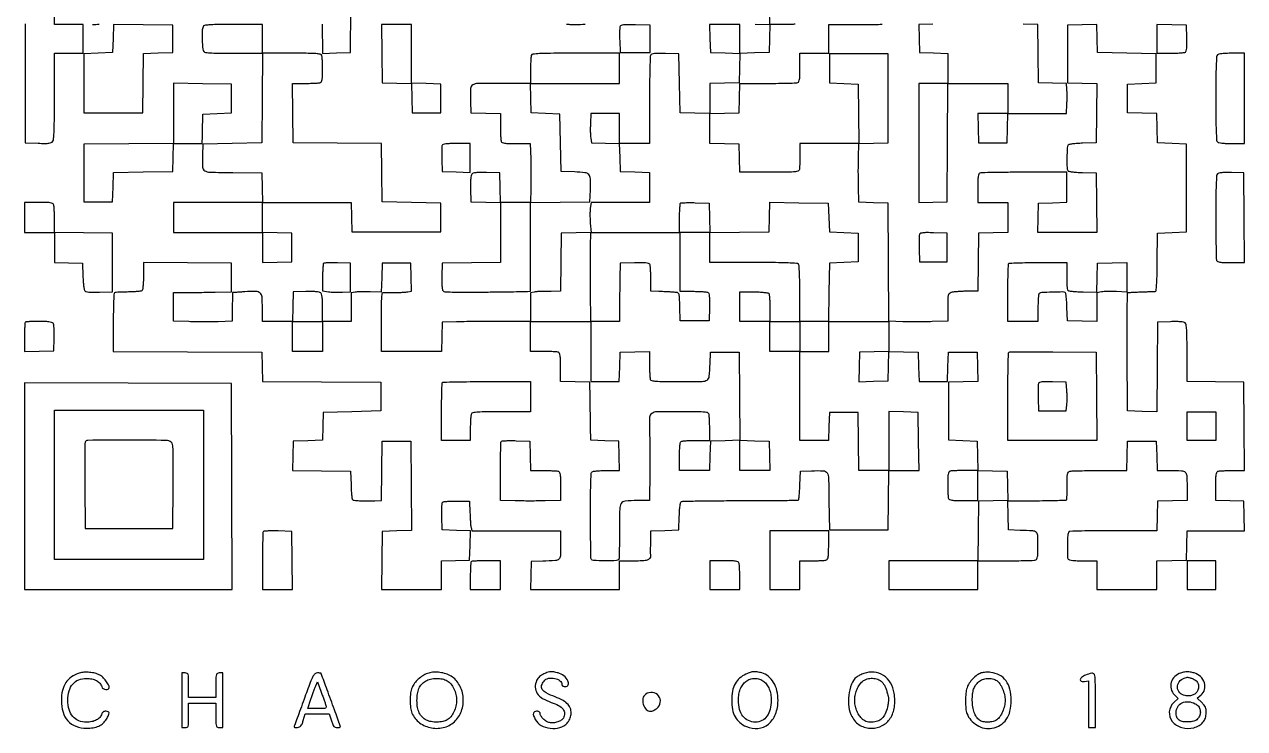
# Model space of a CAD drawing. Extents: x 179 to 1071, y 112 to 1107.
# Drawn here: x 179 to 1071, y 112 to 627 of the extents above; entities that cross this region are included whole.
import ezdxf

# ---------------------------------------------------------------- set-up
doc = ezdxf.new("R2010")
doc.units = 0

msp = doc.modelspace()

# ---------------------------------------------------------------- linework, layer by layer
for points in [[(179.5, 627.5), (179.5, 540.5), (188.983715, 540.209381, 0.005986), (194.225554, 540.111546, 0.035003), (196.975897, 540.285839, 0.072737), (198.636939, 540.760752, 0.12965), (199.733715, 541.650511, 0.142005), (200.392532, 543.459573, 0.007204), (200.726061, 549.780764, 0.007696), (200.941678, 559.188451, 0.001881), (201, 574.69113), (201, 606), (211.5, 606), (222, 606), (222, 616.5), (222, 627), (211.5, 627), (201, 627), (201, 638)], [(742.462685, 627.326285, -0.039356), (739.773537, 627.058951, -0.005104), (733.998648, 627), (724.067663, 627), (723.783832, 637.75)], [(228.804805, 627.138177, 0.006827), (233.582645, 627.211769)], [(713.284606, 627.215817), (724.069211, 626.931635), (723.784606, 616.715817), (723.5, 606.5), (712.75, 606.216168), (702, 605.932337), (702, 616.466168), (702, 627), (690.965017, 627), (679.930034, 627), (680.215017, 616.75), (680.5, 606.5), (691.283485, 606.215829), (702.06697, 605.931657), (701.783485, 595.215829), (701.5, 584.5), (690.75, 584.216168), (680, 583.932337), (680, 572.932337), (680, 561.932337), (669.25, 562.216168), (658.5, 562.5), (658, 584), (657.5, 605.5), (647.582645, 605.788231, 0.006828), (642.81469, 605.861657, 0.023569), (639.728354, 605.721483, 0.033337), (637.716252, 605.398495, 0.200475), (636.87305, 604.794591, 0.127997), (636.554839, 603.762118, 0.002238), (636.319549, 597.865527, 0.00549), (636.150788, 590.957994, 0.003612), (636.101296, 583.006361, -0.000305), (636.104675, 574.330488, -0.000263), (636.097877, 565.219056, -0.000265), (636.082991, 556.957967, -0.00077), (636.06089, 551.25), (636, 540), (625, 540), (614, 540), (614, 551), (614, 562), (603.579004, 562), (593.158008, 562), (592.829004, 554.719331, 0.007915), (592.739766, 551.67743, 0.007351), (592.74352, 548.558243, 0.007353), (592.828454, 545.784514, 0.024459), (593, 543.969331), (593.5, 540.5), (603.715399, 540.215399), (613.930798, 539.930798), (614.215399, 529.715399), (614.5, 519.5), (625.25, 519.216168), (636, 518.932337), (636, 507.966168), (636, 497), (614.631669, 497), (593.263338, 497), (592.704073, 492.830366, 0.024166), (592.527753, 490.761242, 0.009409), (592.476434, 487.889503, 0.009289), (592.537301, 484.772778, 0.011385), (592.714484, 481.865639), (593.28416, 475.070546), (582.39208, 474.785273), (571.5, 474.5), (571.230112, 453.25), (570.960225, 432), (564.230112, 431.842466, -0.00231), (561.543265, 431.791994, -0.002845), (559.036345, 431.770752, -0.002354), (556.930236, 431.774803, -0.020722), (556, 431.819553, 0.035164), (555.237792, 431.834197, 0.011966), (554.132812, 431.751146, 0.011831), (552.912874, 431.600813, 0.013353), (551.75, 431.397632), (549, 430.841089), (549, 420.420545), (549, 410), (527.25, 409.953106, 0.000728), (518.152804, 409.920247, 0.000671), (508.804688, 409.860325, 0.000669), (500.473701, 409.78459, 0.002228), (495, 409.703106), (484.5, 409.5), (484.216168, 398.75), (483.932337, 388), (461.966168, 388), (440, 388), (440, 409.5, -0.002557), (440.054978, 420.24986, -0.011884), (440.265887, 426.451478, -0.011455), (440.590256, 430.463633, -0.357812), (441.25, 431.116269, -0.020539), (442.061721, 431.158253, -0.001676), (444.189062, 431.173682, -0.002249), (446.72785, 431.172163, -0.001729), (449.5, 431.148448, 0.00749), (452.384138, 431.157006, 0.00753), (455.261557, 431.252017, 0.00739), (457.76646, 431.409649, 0.029774), (459.284023, 431.619107), (462.068047, 432.173856), (461.784023, 442.336928), (461.5, 452.5), (451, 452.5), (440.5, 452.5), (440.218451, 441.975034), (439.936902, 431.450068), (431.718451, 431.622167, 0.005855), (428.370358, 431.653063, 0.006318), (425.106357, 431.603714, 0.005994), (422.30891, 431.492481, 0.029977), (420.75, 431.317678), (418, 430.841089), (418, 420.420545), (418, 410), (407.5, 410), (397, 410), (397, 419.877555, 0.007345), (396.929838, 424.653266, 0.024181), (396.685192, 427.794146, 0.035127), (396.271246, 429.875583, 0.154085), (395.600715, 430.916414, 0.132968), (394.513859, 431.412685, 0.020746), (392.150171, 431.703614, 0.018924), (388.957683, 431.84141, 0.009044), (384.850715, 431.788859), (375.5, 431.5), (375.216168, 420.75), (374.932337, 410), (363.966168, 410), (353, 410), (353, 419.964816, 0.018486), (352.70887, 427.836462, 0.192208), (351.316585, 430.691543, 0.185082), (348.313111, 431.860867, 0.016937), (340.157721, 431.627347, 0.000292), (336.820772, 431.416568, 0.000466), (333.969768, 431.232141, 0.000082), (331.448979, 431.066299, 0.025908), (331.25, 431.042778, 0.358045), (331.147845, 430.924809, 0.000562), (331.073438, 427.938129, 0.003708), (331.017975, 424.549989, 0.002238), (331, 420.533832), (331, 410.067663), (320.75, 409.783832, -0.004692), (316.015589, 409.697181, -0.002561), (310.20625, 409.675138, -0.002552), (304.301984, 409.713112, -0.004056), (299.25, 409.812384), (288, 410.124768), (288, 420.562384), (288, 431), (297.25, 431.086779, 0.000584), (301.645003, 431.133146, 0.000277), (307.307812, 431.202645, 0.000275), (313.230203, 431.281867, 0.000389), (318.5, 431.359357), (330.5, 431.545156), (330.5, 442.022578), (330.5, 452.5), (298.25, 452.763853), (266, 453.027706), (266, 443.07287, -0.007985), (265.930179, 438.701395, -0.019217), (265.702616, 435.472954, -0.019568), (265.357905, 433.159775, -0.210572), (264.833894, 432.397341, -0.108379), (264.000724, 432.104811, -0.007361), (261.488813, 431.834951, -0.01027), (258.456871, 431.617006, -0.007511), (255.083894, 431.49486, 0.001402), (251.704817, 431.413821, 0.001902), (248.654331, 431.32049, 0.001265), (246.09418, 431.225927, 0.021286), (245.25, 431.156536, 0.349005), (244.590904, 430.483104, 0.011347), (244.266362, 426.453771, 0.011849), (244.055185, 420.241551, 0.002571), (244, 409.508612), (244, 388.017225), (298.25, 387.758612), (352.5, 387.5), (352.783724, 376.760597), (353.067448, 366.021195), (396.283724, 365.760597), (439.5, 365.5), (439.5, 355), (439.5, 344.5), (418.5, 344), (397.5, 343.5), (397.215387, 333.283481), (396.930773, 323.066961), (386.215387, 322.783481), (375.5, 322.5), (375.216371, 311.769986), (374.932742, 301.039971), (396.216371, 300.769986), (417.5, 300.5), (417.789096, 290.510904, 0.007135), (417.957036, 286.626158, 0.010536), (418.224765, 283.22461, 0.006083), (418.542212, 280.396641, 0.166886), (418.86626, 279.73374, 0.174771), (419.998937, 279.201395, 0.010187), (423.867945, 278.918719, 0.01319), (428.894549, 278.787094, 0.006668), (435.230498, 278.872858), (439.960995, 279), (440.230498, 300.75), (440.5, 322.5), (451, 322.5), (461.5, 322.5), (461.763621, 289.78397), (462.027242, 257.06794), (451.263621, 256.78397), (440.5, 256.5), (440.230112, 235.25), (439.960225, 214), (461.980112, 214), (484, 214), (484, 224.465017), (484, 234.930034), (494.25, 235.215017), (504.5, 235.5), (504.783473, 246.214647), (505.066946, 256.929295), (494.783473, 257.214647), (484.5, 257.5), (484.211769, 267.417355, -0.007833), (484.153947, 271.735739, -0.01846), (484.28016, 274.954453, -0.017811), (484.541787, 277.286369, -0.220963), (485.019674, 278.012159, -0.11832), (485.823519, 278.276787, -0.006478), (488.493998, 278.462759, -0.009764), (491.706784, 278.581831, -0.006958), (495.307905, 278.594804), (504.5, 278.5), (504.75078, 270, 0.004838), (504.884786, 266.580697, 0.005643), (505.080136, 263.335938, 0.005034), (505.303764, 260.597664, 0.033722), (505.519832, 259.25), (506.038104, 257), (538.519052, 257), (571, 257), (571, 246.519052, -0.011573), (570.815028, 238.528292, -0.199796), (569.72373, 236.214363, -0.170244), (567.243436, 235.170229, -0.007926), (558, 234.75078), (549.5, 234.5), (549.215017, 224.25), (548.930034, 214), (581.465017, 214), (614, 214), (614, 224.5), (614, 235), (624.377555, 235, 0.012231), (630.934343, 235.160412, 0.058555), (634.618037, 235.777198, 0.141381), (636.432653, 236.924437, 0.229853), (636.916666, 238.64474, -0.042202), (636.859027, 239.26111, -0.001305), (636.843037, 241.808804, -0.002551), (636.847352, 244.813778, -0.001762), (636.881579, 248.215017), (637, 256.930034), (647.25, 257.215017), (657.5, 257.5), (657.788805, 267.464966, -0.008379), (657.987047, 271.796858, -0.019055), (658.316013, 275.056005, -0.019093), (658.73797, 277.416594, -0.198419), (659.288805, 278.210093, -0.139049), (660.32939, 278.527324, -0.000575), (672.445401, 278.750683, -0.002787), (686.235836, 278.912163, -0.001745), (702.376391, 278.954852, 0.001385), (718.476532, 278.985836, 0.002259), (732.134778, 279.111651, 0.000292), (744.275212, 279.285414, 0.194061), (744.876391, 279.538351, 0.169059), (745.14078, 280.07981, 0.003882), (745.46369, 282.963291, 0.00823), (745.763233, 286.385834, 0.00543), (746, 290.328626), (746.5, 300.5), (754.496645, 300.796504, -0.01904), (763.219536, 300.787652, -0.257531), (765.853566, 299.197264, -0.124846), (766.900213, 295.488898, -0.003493), (767.230153, 278.735929), (767.5, 257.5), (789, 257.5), (810.5, 257.5), (810.769502, 279.25), (811.039005, 301), (822.03939, 301), (833.039775, 301), (832.769888, 322.25), (832.5, 343.5), (821.75, 343.783832), (811, 344.067663), (811, 322.533832), (811, 301), (800.019888, 301), (789.039775, 301), (788.769888, 322.25), (788.5, 343.5), (778, 343.5), (767.5, 343.5), (767.215017, 333.25), (766.930034, 323), (756.465017, 323), (746, 323), (745.913886, 332.75, -0.001619), (745.865609, 341.38029, -0.000743), (745.855829, 352.63055, -0.000696), (745.88119, 365.2544, -0.000638), (745.941964, 378.25), (746, 388), (756.5, 388), (767, 388), (767, 399), (767, 410), (789, 410), (811, 410), (811, 399.033832), (811, 388.067663), (800.25, 387.783832), (789.5, 387.5), (789.215822, 376.715822), (788.931643, 365.931643), (799.715822, 366.215822), (810.5, 366.5), (810.784171, 377.283485), (811.068343, 388.06697), (821.784171, 387.783485), (832.5, 387.5), (832.783832, 376.75), (833.067663, 366), (843.5, 366), (853.932337, 366), (854.216168, 376.75), (854.5, 387.5), (865, 387.5), (875.5, 387.5), (875.783485, 376.784171), (876.06697, 366.068343), (865.283485, 365.784171), (854.5, 365.5), (854.5, 344.5), (854.5, 323.5), (865, 323), (875.5, 322.5), (875.783832, 311.75), (876.067663, 301), (866.615619, 301, 0.00593), (862.880092, 300.955696, 0.007809), (859.475463, 300.821697, 0.005887), (856.638889, 300.632128, 0.0721), (855.581787, 300.393011, 0.191652), (854.783827, 299.656877, 0.070258), (854.312102, 298.167248, 0.03479), (854.063195, 295.605148, 0.006824), (854, 290.974799, 0.006352), (854.044336, 287.484808, 0.008233), (854.178303, 284.287222, 0.006434), (854.368294, 281.623534, 0.070701), (854.606989, 280.581787, 0.205218), (855.398405, 279.76761, 0.063068), (857.086379, 279.30265, 0.030363), (860.039857, 279.059586, 0.005351), (865.606989, 279), (876, 279), (876, 290.033832), (876, 301.067663), (886.75, 300.783832), (897.5, 300.5), (897.783485, 289.784171), (898.06697, 279.068343), (887.283485, 278.784171), (876.5, 278.5), (876.230498, 256.75), (875.960995, 235), (843.480498, 235), (811, 235), (811, 224.5), (811, 214), (843.5, 214), (876, 214), (876, 224.5), (876, 235), (896.418213, 235, 0.002771), (904.357109, 235.043995, 0.004125), (911.303225, 235.178303, 0.001841), (917.220565, 235.363369, 0.083055), (918.418213, 235.606989, 0.201), (919.227398, 236.380901, 0.065386), (919.694582, 238.003282, 0.031694), (919.939362, 240.828545, 0.005765), (920, 246.087937, 0.013035), (919.804586, 253.582399, 0.20511), (918.701401, 255.827374, 0.163779), (916.209662, 256.836408, 0.00765), (907, 257.24922), (898.5, 257.5), (898.21718, 268.150281), (897.93436, 278.800561), (919.154655, 278.921089, 0.002222), (927.326268, 279.003827, 0.003574), (934.290376, 279.1551, 0.000729), (940.401416, 279.340481, 0.190665), (940.881801, 279.548468, 0.183849), (941.085025, 280.0014, 0.003029), (941.231616, 282.814342, 0.007406), (941.334896, 286.123849, 0.004797), (941.360912, 289.954591, -0.004309), (941.395957, 295.979834, -0.044941), (941.653182, 298.438124, -0.131867), (942.27281, 299.700486, -0.148567), (943.416586, 300.413277, -0.057003), (944.91186, 300.636876, -0.002068), (950.679622, 300.812374, -0.003767), (957.510981, 300.940468, -0.002631), (965.216168, 300.986345), (984.932337, 301), (985.216168, 311.75), (985.5, 322.5), (996, 322.5), (1006.5, 322.5), (1006.783832, 311.75), (1007.067663, 301), (1015.783832, 300.986345, -0.009199), (1024.959995, 300.803122, -0.171832), (1027.606408, 299.750088, -0.202158), (1028.786969, 297.323597, -0.01347), (1029, 289.4172), (1029, 279.067663), (1018.25, 278.783832), (1007.5, 278.5), (1007.216168, 267.75), (1006.932337, 257), (975.025185, 257, 0.00241), (961.987345, 256.937166, 0.004906), (951.746464, 256.737941, 0.001297), (943.251136, 256.4672, 0.250758), (942.53015, 256.048784, 0.127015), (941.778441, 253.626416, 0.007687), (941.52662, 245.962504, 0.006362), (941.489657, 238.179425, 0.17288), (942.184672, 236.277484, 0.166004), (943.148504, 235.687794, 0.025953), (945.378795, 235.309167, 0.021195), (948.591357, 235.071374, 0.007876), (953.122445, 235), (963, 235), (963, 224.5), (963, 214), (985, 214), (1007, 214), (1007, 224.466168), (1007, 234.932337), (1017.75, 235.216168), (1028.5, 235.5), (1028.783832, 246.25), (1029.067663, 257), (1050.067663, 257), (1071.067663, 257), (1070.783832, 267.75), (1070.5, 278.5), (1060.25, 278.784983), (1050, 279.069966), (1050, 289.427994, -0.005378), (1050.059653, 294.974376, -0.030449), (1050.302828, 297.919218, -0.063222), (1050.767938, 299.602756, -0.204941), (1051.581787, 300.393011, -0.070978), (1052.626534, 300.631787, -0.006326), (1055.322719, 300.821697, -0.00815), (1058.55935, 300.95567, -0.006268), (1062.095641, 301), (1071.027706, 301), (1070.763853, 333.25), (1070.5, 365.5), (1049.75, 365.770288), (1029, 366.040577), (1029, 386.897844, 0.002619), (1028.943148, 397.752282, 0.013248), (1028.719308, 403.804167, 0.017989), (1028.342618, 407.579867, 0.187828), (1027.600715, 408.916414, 0.132968), (1026.513859, 409.412685, 0.020746), (1024.150171, 409.703614, 0.018924), (1020.957683, 409.84141, 0.009044), (1016.850715, 409.788859), (1007.5, 409.5), (1007.236293, 376.716307), (1006.972585, 343.932615), (996.236293, 344.216307), (985.5, 344.5), (985.239377, 387.75, -0.001649), (985.194121, 404.342181, -0.00274), (985.278746, 418.329619, -0.000306), (985.429672, 430.760522, -0.366642), (985.739377, 431.116788, -0.026287), (986.297068, 431.172625, -0.00062), (988.920317, 431.293344, -0.001367), (991.9962, 431.422646, -0.000927), (995.5, 431.553832, 0.000197), (999.037127, 431.681095, 0.000271), (1002.217595, 431.798507, 0.000172), (1004.891695, 431.899599, 0.003251), (1005.730112, 431.937045, 0.367185), (1006.377681, 432.546317, 0.010448), (1006.750585, 436.625627, 0.011687), (1007.041169, 442.817979, 0.002705), (1007.230112, 453.25), (1007.5, 474.5), (1018, 475), (1028.5, 475.5), (1028.5, 507.5), (1028.5, 539.5), (1018, 540), (1007.5, 540.5), (1007.216508, 551.216508), (1006.933016, 561.933016), (996.216508, 562.216508), (985.5, 562.5), (985.5, 573), (985.5, 583.5), (996, 584), (1006.5, 584.5), (1006.5, 595), (1006.5, 605.5), (985, 606), (963.5, 606.5), (963.214647, 616.783473), (962.929295, 627.066946), (952.214647, 626.783473), (941.5, 626.5), (941.5, 605.5), (941.5, 584.5), (952.269408, 584.215971), (963.038815, 583.931943), (962.769408, 562.215971), (962.5, 540.5), (952.535034, 540.211195, 0.009414), (948.670571, 540.02633, 0.014151), (945.311411, 539.706488, 0.008931), (942.563628, 539.316208, 0.217922), (941.937331, 538.8986, 0.131593), (941.332222, 536.884751, 0.00591), (941.197832, 529.577455, 0.005783), (941.234406, 522.256279, 0.136042), (941.815073, 520.288805, 0.201968), (942.596887, 519.736762, 0.019306), (944.944151, 519.315377, 0.019182), (948.195141, 518.987011, 0.008333), (952.535034, 518.788805), (962.5, 518.5), (962.769502, 496.75), (963.039005, 475), (941.485671, 475), (919.932337, 475), (920.216168, 485.75), (920.5, 496.5), (930.75, 496.784983), (941, 497.069966), (941, 508.034983), (941, 519), (910.081787, 519, 0.001834), (898.117215, 518.956121, 0.002835), (887.78115, 518.821697, 0.00089), (878.829518, 518.63857, 0.086256), (877.581787, 518.393011, 0.205218), (876.76761, 517.601595, 0.063068), (876.30265, 515.913621, 0.030363), (876.059586, 512.960143, 0.005351), (876, 507.393011), (876, 497), (887, 497), (898, 497), (898, 486.033832), (898, 475.067663), (887.25, 474.783832), (876.5, 474.5), (876.230112, 453.25), (875.960225, 432), (867.545212, 432, 0.010497), (864.13544, 431.92841, 0.011651), (860.848611, 431.713521, 0.01106), (858.060997, 431.403647, 0.057688), (856.5651, 431.024751, 0.092844), (855.080822, 430.117837, 0.152875), (854.338843, 428.862327, 0.053697), (854.050859, 426.534103, 0.003944), (854, 420.087135), (854, 410.124768), (842.75, 409.812384, -0.004054), (837.698757, 409.713106, -0.002552), (831.796863, 409.675107, -0.002562), (825.9909, 409.697112, -0.004697), (821.260597, 409.783724), (811.021195, 410.067448), (810.760597, 453.283724), (810.5, 496.5), (799.811779, 496.783205), (789.123557, 497.06641), (788.811779, 508.283205, -0.004062), (788.712714, 513.320052, -0.002556), (788.674861, 519.206166, -0.002565), (788.696928, 524.997327, -0.0047), (788.783492, 529.716508), (789.066984, 539.933016), (799.783492, 540.216508), (810.5, 540.5), (810.5, 573), (810.5, 605.5), (789, 605.5), (767.5, 605.5), (767.5, 595), (767.5, 584.5), (778, 584), (788.5, 583.5), (788.769502, 561.75), (789.039005, 540), (767.519502, 540), (746, 540), (746, 531.081787, -0.006277), (745.955669, 527.550804, -0.008159), (745.821697, 524.31865, -0.006338), (745.631778, 521.626193, -0.070946), (745.393011, 520.581787, -0.258599), (744.338059, 519.696313, -0.030079), (741.170238, 519.27562, -0.015925), (735.528268, 519.049581, -0.002049), (723.427994, 519), (702.069966, 519), (701.784983, 529.25), (701.5, 539.5), (690.75, 539.783832), (680, 540.067663), (680, 551), (680, 561.932337), (690.75, 562.216168), (701.5, 562.5), (701.783832, 573.25), (702.067663, 584), (722.452044, 584, 0.002775), (730.37797, 584.043995, 0.004131), (737.313163, 584.178303, 0.001846), (743.220801, 584.363378, 0.08304), (744.418213, 584.606989, 0.205218), (745.23239, 585.398405, 0.063068), (745.69735, 587.086379, 0.030363), (745.940414, 590.039857, 0.005351), (746, 595.606989), (746, 606), (756.5, 606), (767, 606), (767, 616.5), (767, 627), (788.393011, 627, 0.002045), (800.514173, 627.049566, 0.015901), (806.164693, 627.275578, 0.030015)], [(575.407548, 627.318456, 0.019737), (578.406512, 627.076885, 0.010228), (582.164816, 627, 0.022674), (588.969528, 627.308739, 0.198237)], [(843.215407, 627.214635), (832.930815, 626.92927), (833.215407, 616.714635), (833.5, 606.5), (843.75, 606.215017), (854, 605.930034), (854, 594.965017), (854, 584), (843.5, 584), (833, 584), (833, 540.465017), (833, 496.930034), (843.25, 497.215017), (853.5, 497.5), (853.760623, 540.75), (854.021245, 584), (876.010623, 584), (898, 584), (898, 573), (898, 562), (886.966168, 562), (875.932337, 562), (876.216168, 551.25), (876.5, 540.5), (887, 540.5), (897.5, 540.5), (897.783832, 551.25), (898.067663, 562), (919.448505, 562), (940.829346, 562), (941.164673, 568.75, 0.007035), (941.267618, 571.643194, 0.005663), (941.299273, 574.755667, 0.005727), (941.263003, 577.631943, 0.014573), (941.152003, 579.716099), (940.804005, 583.932198), (930.652003, 584.216099), (920.5, 584.5), (920.23021, 605.716369), (919.96042, 626.932738), (909.23021, 627.216369)]]:
    msp.add_lwpolyline(points, format="xyb")
msp.add_lwpolyline([(396.769989, 627.215238), (397.039978, 605.930475), (407.269989, 606.215238), (417.5, 606.5), (417.763809, 638.716308)])
for points in [[(243.785197, 616.769404), (243.5, 606.5), (233, 606), (222.5, 605.5), (222.5, 584), (222.5, 562.5), (244, 562.5), (265.5, 562.5), (265.769409, 584.216365), (266.038817, 605.93273), (276.769409, 606.216365), (287.5, 606.5), (287.5, 616.5), (287.5, 626.5), (265.785197, 626.769404), (244.070395, 627.038809)], [(440.230112, 605.75), (440.5, 584.5), (451.216508, 584.216508), (461.933016, 583.933016), (462.216508, 573.216508), (462.5, 562.5), (473, 562.5), (483.5, 562.5), (483.5, 573), (483.5, 583.5), (472.75, 583.783832), (462, 584.067663), (462, 605.533832), (462, 627), (450.980112, 627), (439.960225, 627)], [(397, 399), (397, 388), (386, 388), (375, 388), (375, 399), (375, 410), (386, 410), (397, 410)], [(179, 289.506286), (179, 214), (255.006326, 214), (331.012652, 214), (330.756326, 289.25), (330.5, 364.5), (254.75, 364.756286), (179, 365.012572)], [(310, 290.5), (310, 236), (255.5, 236), (201, 236), (201, 290.5), (201, 345), (255.5, 345), (310, 345)], [(1050, 333.5), (1050, 323), (1039.5, 323), (1029, 323), (1029, 333.5), (1029, 344), (1039.5, 344), (1050, 344)], [(1029, 224.5), (1029, 214), (1039.5, 214), (1050, 214), (1050, 224.5), (1050, 235), (1039.5, 235), (1029, 235)]]:
    msp.add_lwpolyline(points, close=True)
for points in [[(309.606989, 625.418213, 0.08662), (308.977766, 622.208797, 0.013333), (309.016068, 615.688031, 0.009396), (309.357172, 609.048659, 0.18075), (310.2, 607.2, 0.175172), (311.462104, 606.608026, 0.009322), (315.957353, 606.278827, 0.010448), (322.413689, 606.062061, 0.003166), (332.213664, 606), (353.027329, 606), (352.763664, 573.25), (352.5, 540.5), (331, 540), (309.5, 539.5), (309.203496, 531.503355, 0.01904), (309.212348, 522.780464, 0.257531), (310.802736, 520.146434, 0.124846), (314.511102, 519.099787, 0.003493), (331.264071, 518.769847), (352.5, 518.5), (352.783832, 507.75), (353.067663, 497), (320.533832, 497), (288, 497), (288, 486), (288, 475), (320.5, 475), (353, 475), (353, 463.966168), (353, 452.932337), (363.75, 453.216168), (374.5, 453.5), (374.5, 464), (374.5, 474.5), (363.75, 474.783832), (353, 475.067663), (353, 486.033832), (353, 497), (385.466168, 497), (417.932337, 497), (418.216168, 486.25), (418.5, 475.5), (451, 475.5), (483.5, 475.5), (483.5, 486), (483.5, 496.5), (462, 497), (440.5, 497.5), (440.230153, 518.736173), (439.960305, 539.972346), (407.730153, 540.236173), (375.5, 540.5), (375.230498, 562.25), (374.960995, 584), (384.39871, 584, 0.005939), (388.128746, 584.044304, 0.007818), (391.528746, 584.178303, 0.005899), (394.36144, 584.367881, 0.07207), (395.418213, 584.606989, 0.191652), (396.216173, 585.343123, 0.070258), (396.687898, 586.832752, 0.03479), (396.936805, 589.394852, 0.006824), (397, 594.025201, 0.006352), (396.955664, 597.515192, 0.008233), (396.821697, 600.712778, 0.006434), (396.631706, 603.376466, 0.070701), (396.393011, 604.418213, 0.258697), (395.337463, 605.303854, 0.030015), (392.164693, 605.724422, 0.015901), (386.514173, 605.950434, 0.002045), (374.393011, 606), (353, 606), (353, 616.5), (353, 627), (331.606989, 627, 0.002045), (319.485827, 626.950434, 0.015901), (313.835307, 626.724422, 0.030015), (310.662537, 626.303854, 0.258697)], [(614.440244, 625.704875, 0.080457), (614.246449, 624.776724, 0.005687), (614.156415, 622.121641, 0.007914), (614.135094, 618.937153, 0.005881), (614.208575, 615.420857), (614.5, 606.5), (625.5, 606.5), (636.5, 606.5), (636.5, 616.5), (636.5, 626.5), (625.731669, 626.784018, 0.00546), (620.269972, 626.868406, 0.024958), (617.100231, 626.724476, 0.04211), (615.18539, 626.377115, 0.239626)], [(1007, 616.533832), (1007, 606), (1016.75, 606.015313, 0.007764), (1020.578716, 606.080782, 0.010685), (1024.014795, 606.266491, 0.007597), (1026.860786, 606.524921, 0.115411), (1027.789728, 606.848883, 0.193917), (1028.393714, 607.690708, 0.035484), (1028.721172, 609.617554, 0.024729), (1028.862613, 612.565119, 0.007315), (1028.789728, 617.08357), (1028.5, 626.5), (1017.75, 626.783832), (1007, 627.067663)], [(549.606989, 604.418213, 0.07203), (549.367894, 603.361889, 0.005915), (549.178303, 600.534475, 0.007831), (549.044305, 597.140776, 0.005951), (549, 593.418213), (549, 584), (527.519052, 584, 0.003484), (510.504163, 583.881453, 0.129107), (506.800938, 582.853655, 0.257598), (505.205453, 580.186192, 0.017378), (505.204946, 571), (505.5, 562.5), (516.25, 562.216168), (527, 561.932337), (527, 552.547956, 0.005972), (527.044307, 548.838356, 0.007852), (527.178303, 545.455587, 0.005942), (527.367915, 542.63733, 0.07196), (527.606989, 541.581787, 0.204723), (528.396333, 540.768196, 0.063344), (530.076398, 540.302968, 0.030517), (533.014475, 540.059706, 0.005398), (538.544605, 540), (548.875232, 540), (549.187616, 528.75, -0.004056), (549.286888, 523.698016, -0.002552), (549.324862, 517.79375, -0.002561), (549.302819, 511.984411, -0.004692), (549.216168, 507.25), (548.932337, 497), (538, 497), (527.067663, 497), (526.783832, 507.75), (526.5, 518.5), (516.900987, 518.784391, 0.006919), (512.065714, 518.860698, 0.027023), (509.081903, 518.705126, 0.044369), (507.166788, 518.32726, 0.149751), (506.112128, 517.635106, 0.1305), (505.596888, 516.521045, 0.02258), (505.296615, 514.197242, 0.019663), (505.156589, 511.019073, 0.008898), (505.211141, 506.850715), (505.5, 497.5), (516.25, 497.216168), (527, 496.932337), (527, 474.986056), (527, 453.039775), (505.75, 452.769888), (484.5, 452.5), (484.211141, 443.149285, 0.009283), (484.161773, 439.141061, 0.017769), (484.296174, 435.926348, 0.018006), (484.572929, 433.494711, 0.136689), (485.039895, 432.45193, 0.203399), (486.452728, 431.722222, 0.010479), (491.694218, 431.436444, 0.00948), (499.992018, 431.315686, 0.001737), (515.328753, 431.436555, 0.000289), (526.670317, 431.57191, 0.000431), (536.591884, 431.704613, 0.00018), (545.088735, 431.828647, 0.009148), (546.75, 431.88391), (549, 432), (549, 464.480498), (549, 496.960995), (570.75, 497.230498), (592.5, 497.5), (592.788833, 506.243181, 0.016437), (592.790065, 514.283794, 0.175522), (591.596909, 517.269158, 0.186549), (588.802745, 518.703343, 0.018997), (581.234094, 519.21398), (571.5, 519.5), (571, 540.5), (570.5, 561.5), (560, 562), (549.5, 562.5), (549.216168, 573.25), (548.932337, 584), (581.466168, 584), (614, 584), (614, 595), (614, 606), (582.106989, 606, 0.001266), (563.712104, 605.953426, 0.010892), (555.498054, 605.732843, 0.016926), (550.79951, 605.344421, 0.278928)], [(1051.2, 604.8, 0.183509), (1050.582265, 603.425658, 0.00543), (1050.269608, 596.994608, 0.007447), (1050.058466, 587.745336, 0.001983), (1050, 573, 0.001983), (1050.058466, 558.254664, 0.007447), (1050.269608, 549.005392, 0.00543), (1050.582265, 542.574342, 0.183509), (1051.2, 541.2, 0.149044), (1052.181224, 540.677271, 0.019949), (1054.522984, 540.314516, 0.019071), (1057.676508, 540.075482, 0.009379), (1061.7, 540), (1071, 540), (1071, 573), (1071, 606), (1061.7, 606, 0.009379), (1057.676508, 605.924518, 0.019071), (1054.522984, 605.685484, 0.019949), (1052.181224, 605.322729, 0.149044)], [(288, 562.033552), (288, 540.027329), (255.25, 539.763664), (222.5, 539.5), (222.5, 518.5), (222.5, 497.5), (233, 497.5), (243.5, 497.5), (243.783635, 508.230591), (244.06727, 518.961183), (265.783635, 519.230591), (287.5, 519.5), (287.784983, 529.75), (288.069966, 540), (298.534983, 540), (309, 540), (309.111066, 545.75, -0.000597), (309.16368, 548.315351, -0.000388), (309.230318, 551.279688, -0.00039), (309.29986, 554.172908, -0.000742), (309.361066, 556.5), (309.5, 561.5), (320, 562), (330.5, 562.5), (330.5, 573), (330.5, 583.5), (309.25, 583.769888), (288, 584.039775)], [(484.42719, 538.670857, 0.080952), (484.238236, 537.761419, 0.005495), (484.152581, 535.111648, 0.007759), (484.13413, 531.934715, 0.005737), (484.208575, 528.420857), (484.5, 519.5), (494.75, 519.215017), (505, 518.930034), (505, 529.465017), (505, 540), (494.968615, 540, 0.006598), (490.101724, 539.935772, 0.024763), (487.056456, 539.704164, 0.036821), (485.136931, 539.316985, 0.237243)], [(1051.234424, 517.834424, 0.182172), (1050.590624, 516.41195, 0.006347), (1050.270425, 510.250522, 0.007859), (1050.057751, 501.205805, 0.001948), (1050, 486.381787, 0.001876), (1050.043884, 474.685605, 0.002895), (1050.178303, 464.575525, 0.000928), (1050.361525, 455.827192, 0.086115), (1050.606989, 454.581787, 0.201272), (1051.382022, 453.772279, 0.065239), (1053.008523, 453.305235, 0.031606), (1055.841873, 453.060568, 0.005737), (1061.120653, 453), (1071.027329, 453), (1070.763664, 485.75), (1070.5, 518.5), (1061.484424, 518.784424, 0.008771), (1057.360229, 518.84215, 0.022222), (1054.366666, 518.698401, 0.027716), (1052.2536, 518.383717, 0.146572)], [(179, 486), (179, 475), (190, 475), (201, 475), (201, 464.034983), (201, 453.069966), (211.25, 452.784983), (221.5, 452.5), (221.790118, 443.054124, 0.009941), (221.977975, 439.343588, 0.013554), (222.304236, 436.010384, 0.01037), (222.704917, 433.274446, 0.132407), (223.132908, 432.339856, 0.16767), (224.095301, 431.755325, 0.030408), (226.191529, 431.432554, 0.022732), (229.290048, 431.288296, 0.007527), (233.84279, 431.351974), (243.5, 431.632485), (243.5, 453.066242), (243.5, 474.5), (222.25, 474.769888), (201, 475.039775), (201, 484.4381, 0.005963), (200.955694, 488.153043, 0.007843), (200.821697, 491.540317, 0.005931), (200.632094, 494.362347, 0.071989), (200.393011, 495.418213, 0.205218), (199.601595, 496.23239, 0.063068), (197.913621, 496.69735, 0.030363), (194.960143, 496.940414, 0.005351), (189.393011, 497), (179, 497)], [(679.784029, 485.730592), (680.068057, 474.961185), (701.784029, 475.230592), (723.5, 475.5), (723.784032, 486.269789), (724.068065, 497.039577), (745.284032, 496.769789), (766.5, 496.5), (767, 486), (767.5, 475.5), (778, 475), (788.5, 474.5), (788.5, 464), (788.5, 453.5), (778, 453), (767.5, 452.5), (767.230112, 431.25), (766.960225, 410), (756.480112, 410), (746, 410), (746, 399), (746, 388), (735, 388), (724, 388), (724, 399), (724, 410), (713, 410), (702, 410), (702, 420.860567), (702, 431.721135), (712.25, 431.610567, -0.009031), (716.230952, 431.495692, -0.013463), (719.704877, 431.238729, -0.008437), (722.558531, 430.901491, -0.203403), (723.234687, 430.5, -0.135534), (723.527062, 429.733031, -0.00628), (723.758058, 426.929688, -0.010027), (723.92543, 423.558115, -0.006995), (723.984687, 419.75), (724, 410), (734.963481, 410), (745.926962, 410), (745.906831, 430.215795, 0.003818), (745.83201, 438.883186, 0.008549), (745.612337, 445.464274, 0.005449), (745.301658, 450.520807, 0.156372), (744.820906, 451.715795, 0.205747), (743.467497, 452.407101, 0.006862), (737.314706, 452.73157, 0.008024), (728.020369, 452.944581, 0.001717), (711.877555, 453), (680, 453), (680, 464), (680, 475), (669.043478, 475), (658.086957, 475), (658.086957, 453.5), (658.086957, 432), (667.793478, 431.984687, -0.007789), (671.605424, 431.919284, -0.010714), (675.027127, 431.733781, -0.007632), (677.860978, 431.475613, -0.115322), (678.788231, 431.152042, -0.19692), (679.395734, 430.294865, -0.033714), (679.721018, 428.282937, -0.023663), (679.861823, 425.195195, -0.006827), (679.788231, 420.417355), (679.5, 410.5), (669, 410.5), (658.5, 410.5), (658.215017, 420.75, 0.003738), (657.98795, 427.184861, 0.048232), (657.65493, 429.562857, 0.164089), (656.959331, 430.670373, 0.153497), (655.715017, 431.167506, 0.002179), (652.261426, 431.413541, 0.003879), (649.415897, 431.581632, 0.003715), (646.486732, 431.710057, 0.001815), (642.75, 431.832494), (637, 432), (636.984687, 441.25, 0.008159), (636.919317, 444.886885, 0.011123), (636.734034, 448.160822, 0.008145), (636.475757, 450.869394, 0.113997), (636.152902, 451.78684, 0.199716), (635.281101, 452.39767, 0.032047), (633.18343, 452.720814, 0.022682), (629.955578, 452.861053, 0.006397), (624.918214, 452.78684), (614.5, 452.5), (614.322108, 441.5, 0.000681), (614.248714, 436.544418, 0.000421), (614.17529, 430.720312, 0.000422), (614.112467, 424.967405, 0.00076), (614.072108, 420.25), (614, 410), (603.5, 410), (593, 410), (593, 388), (593, 366), (603.466168, 366), (613.932337, 366), (614.216168, 376.75), (614.5, 387.5), (625.25, 387.783832), (636, 388.067663), (636, 378.615619, 0.00593), (636.044304, 374.880092, 0.007809), (636.178303, 371.475463, 0.005887), (636.367872, 368.638889, 0.0721), (636.606989, 367.581787, 0.2572), (637.653567, 366.698652, 0.030988), (640.753028, 366.276214, 0.01627), (646.276688, 366.049795, 0.002108), (658.087937, 366, 0.003315), (674.590028, 366.1094, 0.13004), (678.083022, 367.083213, 0.242706), (679.699169, 369.637799, 0.014596), (680.24922, 379), (680.5, 387.5), (691, 387.5), (701.5, 387.5), (701.763809, 355.283692), (702.027617, 323.067383), (712.763809, 322.783692), (723.5, 322.5), (723.783832, 311.75), (724.067663, 301), (713.033832, 301), (702, 301), (702, 312.033832), (702, 323.067663), (691.25, 322.783832), (680.5, 322.5), (680.216168, 311.75), (679.932337, 301), (668.966168, 301), (658, 301), (658, 311.393011, -0.005351), (658.059586, 316.960143, -0.030363), (658.30265, 319.913621, -0.063068), (658.76761, 321.601595, -0.205218), (659.581787, 322.393011, -0.07203), (660.638111, 322.632106, -0.005915), (663.465525, 322.821697, -0.007831), (666.859224, 322.955695, -0.005951), (670.581787, 323), (680, 323), (680, 331.918213, 0.006277), (679.955669, 335.449196, 0.008159), (679.821697, 338.68135, 0.006338), (679.631778, 341.373807, 0.070946), (679.393011, 342.418213, 0.257057), (678.347281, 343.301112, 0.03108), (675.254635, 343.723725, 0.016305), (669.74279, 343.950183, 0.002114), (657.960399, 344, 0.004032), (641.424259, 343.866636, 0.137858), (637.708264, 342.757255, 0.24731), (636.093032, 339.947928, 0.015706), (636.039033, 330.130647, -0.004357), (636.126112, 325.067001, -0.001254), (636.172904, 317.23369, -0.001262), (636.181222, 308.400581, -0.001343), (636.144302, 299.75), (636, 279), (626.934259, 279, 0.021859), (618.200231, 278.617978, 0.243483), (615.347601, 276.809215, 0.127943), (614.22051, 272.791922, 0.004756), (614.069767, 256.944437, -0.002771), (614.026847, 249.200659, -0.004303), (613.895309, 242.521243, -0.001396), (613.71599, 236.754813, -0.13066), (613.475867, 235.960952, -0.254355), (611.954955, 235.092001, -0.00602), (603.48172, 235.016669, -0.00604), (595.011065, 235.145673, -0.252658), (593.485226, 236.023904, -0.133671), (593.228103, 236.892483, -0.000695), (593.042219, 245.891388, -0.003021), (592.906289, 256.170564, -0.001903), (592.865741, 268.177516, -0.00169), (592.92672, 284.193602, -0.008552), (593.143724, 293.125317, -0.007596), (593.473093, 298.93957, -0.237796), (594.189532, 300.138299, -0.113544), (595.120986, 300.4668, -0.008304), (597.842176, 300.729744, -0.011246), (601.132293, 300.918244, -0.008272), (604.783832, 300.984687), (614.067663, 301), (613.783832, 311.75), (613.5, 322.5), (603.25, 322.784983), (593, 323.069966), (592.881648, 332.784983, -0.000066), (592.826896, 337.328393, -0.000034), (592.75939, 343.024339, -0.000034), (592.690669, 348.889387, -0.000051), (592.631648, 354), (592.5, 365.5), (581.75, 365.783832), (571, 366.067663), (571, 376.426843, 0.005377), (570.940349, 381.973908, 0.030446), (570.697178, 384.919034, 0.063217), (570.232073, 386.602718, 0.20495), (569.418213, 387.393011, 0.07203), (568.361889, 387.632106, 0.005915), (565.534475, 387.821697, 0.007831), (562.140776, 387.955695, 0.005951), (558.418213, 388), (549, 388), (549, 399), (549, 410), (571.015671, 410), (593.031342, 410), (592.93215, 432.25, -0.000512), (592.900309, 441.520286, -0.000482), (592.886629, 450.975, -0.000479), (592.890616, 459.35205, -0.001679), (592.916479, 464.75), (593, 475), (625.5, 475), (658, 475), (658, 485.333333, -0.006317), (658.050668, 489.343898, -0.009512), (658.205463, 492.836713, -0.004898), (658.419778, 495.762931, -0.177451), (658.699448, 496.366114, -0.183378), (659.300668, 496.636532, -0.005301), (662.145783, 496.777033, -0.010046), (665.547259, 496.840477, -0.006672), (669.449448, 496.782781), (679.5, 496.5)], [(833.44275, 473.711405, 0.081149), (833.248444, 472.774362, 0.00524), (833.158923, 469.981301, 0.007536), (833.137209, 466.634347, 0.00554), (833.210159, 462.924983), (833.5, 453.5), (843.5, 453.5), (853.5, 453.5), (853.5, 464), (853.5, 474.5), (843.732592, 474.786422, 0.006215), (838.820487, 474.869374, 0.027145), (835.9185, 474.724677, 0.046335), (834.158442, 474.373938, 0.232847)], [(397.700461, 452.367127, 0.175911), (397.420808, 451.768672, 0.00544), (397.20576, 449.017239, 0.010058), (397.050765, 445.722285, 0.006723), (397, 441.946877), (397, 432.227088), (401.25, 431.661377, 0.016758), (403.301223, 431.458017, 0.007463), (406.014062, 431.321231, 0.007378), (408.891941, 431.261658, 0.009906), (411.5, 431.297834), (417.5, 431.5), (417.5, 442), (417.5, 452.5), (407.950461, 452.783794, 0.007041), (404.240283, 452.841782, 0.010544), (401.000338, 452.778463, 0.005798), (398.297812, 452.637197, 0.182377)], [(941.107595, 449.75, -0.007288), (941.138902, 448.05958, -0.002216), (941.137649, 445.498067, -0.002219), (941.110784, 442.627662, -0.002419), (941.058817, 439.839163, 0.014101), (941.071554, 437.145083, 0.023133), (941.251951, 434.871704, 0.021873), (941.550777, 433.122299, 0.20383), (941.983009, 432.510501, 0.111822), (942.787758, 432.234085, 0.005244), (945.664759, 431.95225, 0.008433), (949.114243, 431.709368, 0.005942), (952.999238, 431.547871), (962.934904, 431.253066), (963.217452, 441.876533), (963.5, 452.5), (974.25, 452.783832), (985, 453.067663), (985, 442.264399), (985, 431.461134), (977.491638, 431.840289, 0.009735), (974.360925, 431.937328, 0.009148), (971.163188, 431.915651, 0.009153), (968.329297, 431.792642, 0.03095), (966.491638, 431.564409), (963, 430.909374), (963, 420.420855), (963, 409.932337), (952.25, 410.216168), (941.5, 410.5), (941.211195, 420.464966, 0.009143), (941.028489, 424.328163, 0.013786), (940.715179, 427.683218, 0.008512), (940.334125, 430.432793, 0.219027), (939.928184, 431.044385, 0.143525), (938.25123, 431.505737, 0.003796), (930.462578, 431.317044, 0.004146), (922.730621, 431.006787, 0.12697), (920.901089, 430.43887, 0.229345), (920.541955, 429.874018, 0.007453), (920.264695, 427.125393, 0.012937), (920.065224, 423.791061, 0.00847), (920, 419.940983), (920, 410), (909, 410), (898, 410), (898, 430.833333, -0.002993), (898.048097, 438.867578, -0.004756), (898.195833, 445.742708, -0.001277), (898.396201, 451.712325, -0.189545), (898.666667, 452.333333, -0.189545), (899.287675, 452.603799, -0.001277), (905.257292, 452.804167, -0.004756), (912.132422, 452.951903, -0.002993), (920.166667, 453), (941, 453)], [(179.666667, 409.333333, 0.178637), (179.399783, 408.754242, 0.004491), (179.195833, 405.817145, 0.009085), (179.048275, 402.320751, 0.006002), (179, 398.299502), (179, 387.932337), (189.75, 388.216168), (200.5, 388.5), (200.788859, 397.850715, 0.009044), (200.84141, 401.957683, 0.018924), (200.703614, 405.150171, 0.020746), (200.412685, 407.513859, 0.132968), (199.916414, 408.600715, 0.15069), (198.902086, 409.26374, 0.036445), (196.917147, 409.680501, 0.025371), (193.954939, 409.928023, 0.008159), (189.544222, 410, 0.006752), (185.966282, 409.951682, 0.010096), (182.843199, 409.804167, 0.005479), (180.235872, 409.599466, 0.175801)], [(962.763853, 355.25), (963.027706, 323), (952.763853, 322.926805, -0.00126), (944.527276, 322.888824, -0.000694), (934.455126, 322.881746, -0.00058), (922.339842, 322.904102, -0.000334), (907.75, 322.957682), (898, 323), (898, 354.833333, -0.002001), (898.049029, 367.086392, -0.003231), (898.199888, 377.515513, -0.000593), (898.402981, 386.698691, -0.192864), (898.680468, 387.347135, -0.194926), (899.328722, 387.621499, -0.000608), (908.434599, 387.750224, -0.003285), (918.778546, 387.815907, -0.002034), (930.930468, 387.763802), (962.5, 387.5)], [(549, 355), (549, 344), (528.2, 344, 0.003169), (518.406919, 343.937931, 0.010454), (511.954487, 343.721154, 0.00933), (507.461896, 343.391927, 0.175156), (506.2, 342.8, 0.149044), (505.677271, 341.818776, 0.019949), (505.314516, 339.477016, 0.019071), (505.075482, 336.323492, 0.009379), (505, 332.3), (505, 323), (494.5, 323), (484, 323), (484, 343.833333, -0.002993), (484.048097, 351.867578, -0.004756), (484.195833, 358.742708, -0.001277), (484.396201, 364.712325, -0.189545), (484.666667, 365.333333, -0.192996), (485.302543, 365.605252, -0.00057), (494.488542, 365.804167, -0.003167), (504.914556, 365.951968, -0.00196), (517.166667, 366), (549, 366)], [(920.44275, 364.711405, 0.081149), (920.248444, 363.774362, 0.00524), (920.158923, 360.981301, 0.007536), (920.137209, 357.634347, 0.00554), (920.210159, 353.924983), (920.5, 344.5), (930.5, 344.5), (940.5, 344.5), (941.08534, 348.886315, 0.022863), (941.269448, 350.99849, 0.010307), (941.326793, 353.780045, 0.01018), (941.266834, 356.724741, 0.013684), (941.08534, 359.386315), (940.5, 365.5), (930.732592, 365.786422, 0.006215), (925.820487, 365.869374, 0.027145), (922.9185, 365.724677, 0.046335), (921.158442, 365.373938, 0.232847)], [(223.453816, 321.740243, 0.089548), (223.261817, 320.729866, 0.000598), (223.19019, 311.747155, 0.00234), (223.168607, 301.460077, 0.00149), (223.235201, 289.490243), (223.5, 258.5), (255.5, 258.5), (287.5, 258.5), (287.765726, 289.5, 0.001225), (287.879013, 308.006621, 0.012082), (287.71941, 315.793845, 0.024457), (287.315418, 320.099227, 0.201729), (286.324597, 321.75, 0.157681), (282.495237, 323.016106, 0.001671), (254.221233, 323.106234, 0.001077), (225.335041, 323.03952, 0.309316)], [(548.783832, 311.75), (549.067663, 301), (558.452044, 301, -0.005972), (562.161644, 300.955693, -0.007852), (565.544413, 300.821697, -0.005942), (568.36267, 300.632085, -0.07196), (569.418213, 300.393011, -0.204737), (570.231822, 299.603606, -0.063335), (570.697041, 297.923307, -0.030513), (570.940297, 294.984775, -0.005397), (571, 289.453552), (571, 279.121081), (559.715364, 278.81054, -0.004298), (554.617592, 278.7141, -0.002623), (548.597952, 278.683558, -0.002629), (542.632384, 278.715951, -0.00466), (537.715364, 278.814338), (527, 279.128677), (527, 300.397672, -0.003076), (527.050467, 308.601225, -0.004881), (527.205463, 315.624362, -0.001344), (527.4158, 321.715813, -0.189261), (527.699448, 322.366114, -0.183378), (528.300668, 322.636532, -0.005301), (531.145783, 322.777033, -0.010046), (534.547259, 322.840477, -0.006672), (538.449448, 322.782781), (548.5, 322.5)], [(353.699448, 256.366114, 0.189039), (353.41589, 255.716778, 0.001397), (353.205463, 249.752338, 0.004978), (353.050471, 242.869838, 0.00314), (353, 234.833333), (353, 214), (364.019888, 214), (375.039775, 214), (374.769888, 235.25), (374.5, 256.5), (364.449448, 256.782781, 0.006672), (360.547259, 256.840477, 0.010046), (357.145783, 256.777033, 0.005301), (354.300668, 256.636532, 0.183378)], [(724, 235.5), (724, 214), (735, 214), (746, 214), (746, 224.5), (746, 235), (754.918213, 235, 0.006277), (758.449196, 235.044331, 0.008159), (761.68135, 235.178303, 0.006338), (764.373807, 235.368222, 0.070946), (765.418213, 235.606989, 0.205218), (766.23239, 236.398405, 0.063068), (766.69735, 238.086379, 0.030363), (766.940414, 241.039857, 0.005351), (767, 246.606989), (767, 257), (745.5, 257), (724, 257)], [(505.666667, 234.333333, 0.177413), (505.400114, 233.758552, 0.004912), (505.195833, 230.973958, 0.009526), (505.048294, 227.649913, 0.006327), (505, 223.833333), (505, 214), (516, 214), (527, 214), (527, 224.5), (527, 235), (516.666667, 235, 0.006022), (512.658388, 234.951724, 0.009111), (509.172917, 234.804167, 0.004516), (506.245497, 234.600197, 0.178563)], [(680, 224.5), (680, 214), (691, 214), (702, 214), (702, 222.918213, 0.006277), (701.955669, 226.449196, 0.008159), (701.821697, 229.68135, 0.006338), (701.631778, 232.373807, 0.070946), (701.393011, 233.418213, 0.205218), (700.601595, 234.23239, 0.063068), (698.913621, 234.69735, 0.030363), (695.960143, 234.940414, 0.005351), (690.393011, 235), (680, 235)], [(219.036535, 152.877046, 0.079321), (213.373123, 150.132158, 0.096038), (209.271037, 145.899107, 0.08843), (206.825432, 140.143563, 0.057265), (206.021962, 132.934276, 0.069085), (207.247444, 124.323147, 0.113896), (210.795002, 117.922953, 0.122077), (216.580962, 114.00774, 0.086849), (224.318318, 112.610294, 0.040201), (229.330952, 112.986635, 0.067885), (233.361164, 114.193076, 0.077513), (236.547921, 116.286132, 0.071972), (239.040484, 119.298549, 0.023634), (240.568046, 122.092813, 0.134762), (240.876628, 123.740654, 0.277875), (240.210982, 124.663525, 0.101309), (238.567388, 125, 0.061149), (237.499882, 124.868956, 0.082371), (236.60805, 124.482755, 0.08871), (235.936101, 123.85678, 0.084328), (235.508279, 123.026085, -0.105962), (234.08797, 120.536625, -0.08529), (231.669117, 118.616245, -0.073405), (228.398706, 117.406461, -0.051987), (224.5, 117, -0.091311), (218.674029, 118.072894, -0.125262), (214.334707, 121.128125, -0.112786), (211.6895, 126.166113, -0.064807), (210.8, 133, -0.064807), (211.6895, 139.833887, -0.112786), (214.334707, 144.871875, -0.125262), (218.674029, 147.927106, -0.091311), (224.5, 149, -0.051987), (228.398706, 148.593539, -0.073405), (231.669117, 147.383755, -0.08529), (234.08797, 145.463375, -0.105962), (235.508279, 142.973915, 0.185554), (236.547519, 141.6736, 0.099942), (238.516103, 140.998489, 0.126694), (240.291512, 141.214176, 0.309569), (240.996262, 142.25, 0.123827), (240.456077, 144.370925, 0.037311), (238.645681, 147.193038, 0.038018), (236.32643, 149.832214, 0.074282), (234.061456, 151.46822, 0.057629), (230.708505, 152.738394, 0.038392), (226.65506, 153.435195, 0.038426), (222.548649, 153.503692, 0.058281)], [(294, 133), (294, 113), (296.5, 113, 0.104331), (297.950811, 113.306062, 0.224677), (298.680556, 114.15, 0.064117), (298.955995, 116.064536, 0.003707), (299, 122), (299, 131), (309, 131), (319, 131), (319, 122, 0.003707), (319.044005, 116.064536, 0.064117), (319.319444, 114.15, 0.224677), (320.049189, 113.306062, 0.104331), (321.5, 113), (324, 113), (324, 133), (324, 153), (321.5, 153, 0.104331), (320.049189, 152.693938, 0.224677), (319.319444, 151.85, 0.064117), (319.044005, 149.935464, 0.003707), (319, 144), (319, 135), (309, 135), (299, 135), (299, 144, 0.003707), (298.955995, 149.935464, 0.064117), (298.680556, 151.85, 0.224677), (297.950811, 152.693938, 0.104331), (296.5, 153), (294, 153)], [(383.5, 133.817783, -0.000119), (380.791044, 126.409356, -0.000184), (378.4508, 120.021279, -0.000051), (376.408567, 114.454781, -0.006282), (376.141021, 113.753145, 0.338193), (376.230978, 113.43477, 0.103181), (376.714463, 113.208599, 0.058008), (377.542436, 113.112094, 0.028948), (378.597262, 113.173062, 0.06555), (380.135732, 113.56021, 0.123726), (381.168153, 114.302953, 0.082363), (381.979148, 115.666385, 0.018065), (382.88181, 118.25), (384.351135, 123), (393.095201, 123), (401.839267, 123), (403.5, 118, 0.015662), (404.481259, 115.328464, 0.075427), (405.303133, 113.938197, 0.13077), (406.262764, 113.243987, 0.091807), (407.580367, 113, 0.029373), (408.506798, 113.054472, 0.046063), (409.286702, 113.220313, 0.058386), (409.829096, 113.461376, 0.268009), (409.991384, 113.75, 0.082431), (409.890112, 114.319533, 0.000409), (407.93158, 119.833685, 0.001851), (405.671999, 126.105435, 0.001169), (402.991384, 133.407225, -0.000552), (400.310937, 140.680802, -0.000899), (398.053719, 146.861142, -0.000094), (396.047061, 152.389492, -0.08722), (396, 152.657225, 0.363643), (395.886704, 152.792404, 0.014023), (395.192187, 152.895696, 0.019319), (394.304343, 152.967739, 0.011702), (393.25, 152.987699, 0.181576), (391.426585, 152.293626, 0.094615), (389.915799, 150.343702, 0.028032), (388.02005, 146.034659, 0.002024)], [(473.637261, 152.587949, 0.052673), (470.169316, 150.870794, 0.044067), (466.905826, 148.373941, 0.044877), (464.19502, 145.404749, 0.061564), (462.376839, 142.282119, 0.072515), (461.364571, 138.469588, 0.028347), (461.047711, 133.018943, 0.028381), (461.350342, 127.557846, 0.071037), (462.351044, 123.702258, 0.135357), (467.947094, 116.563704, 0.11638), (476.738571, 112.793324, 0.115348), (486.352566, 113.334732, 0.131262), (494.212053, 118.120685, 0.119778), (498.910041, 126.243231, 0.103892), (499.687307, 136.072136, 0.107192), (496.46341, 145.137096, 0.13553), (489.956626, 151.15175, 0.051851), (486.022098, 152.691806, 0.045456), (481.676027, 153.476508, 0.046651), (477.389805, 153.453131, 0.064043)], [(558.82794, 152.372604, 0.042697), (557.127453, 151.489877, 0.047501), (555.666052, 150.357818, 0.048028), (554.45779, 148.982422, 0.045469), (553.50878, 147.377259, 0.116231), (552.458827, 142.490563, 0.144151), (553.854664, 138.073982, 0.112295), (557.823748, 134.341371, 0.054276), (564.218964, 131.46543, -0.041539), (569.588439, 129.213006, -0.10897), (572.773855, 126.5446, -0.161032), (573.850006, 123.473908, -0.127981), (573.021109, 120.039442, -0.129782), (571.506754, 118.412323, -0.060279), (568.880057, 117.166909, -0.057066), (565.806036, 116.517092, -0.073057), (562.920197, 116.665961, -0.093453), (560.628065, 117.591476, -0.05475), (558.318403, 119.457357, -0.05591), (556.562617, 121.672696, -0.140535), (556, 123.634859, 0.168371), (555.813561, 124.172818, 0.101284), (555.292172, 124.613486, 0.076532), (554.490336, 124.903496, 0.048608), (553.5, 125, 0.113623), (551.841812, 124.618256, 0.243845), (551.079825, 123.594595, 0.130981), (551.258088, 121.798805, 0.029465), (552.516927, 118.967267, 0.149505), (556.733988, 114.653487, 0.097849), (563.417069, 112.550623, 0.09594), (570.516647, 113.130698, 0.136791), (575.897103, 116.390471, 0.054606), (576.803913, 117.595568, 0.029943), (577.651609, 119.2394, 0.029479), (578.320751, 121.031756, 0.041282), (578.686663, 122.700565, 0.107162), (578.374755, 126.58246, 0.112379), (576.479674, 129.911513, 0.082139), (572.761363, 132.830589, 0.034176), (566.951515, 135.518527, -0.025235), (560.546355, 138.344072, -0.124453), (557.586534, 140.906442, -0.225152), (557.115739, 143.704491, -0.101455), (558.871159, 147.089216, -0.173319), (562.109679, 149.061028, -0.102794), (566.681789, 149.055606, -0.113074), (570.560682, 147.270811, -0.232656), (572, 144.345012, 0.172986), (572.18751, 143.819249, 0.098327), (572.71468, 143.384501, 0.074706), (573.518389, 143.096168, 0.048868), (574.5, 143, 0.31352), (576.525882, 144.408787, 0.214242), (576.332601, 147.30822, 0.104042), (573.378474, 150.844056, 0.099463), (569.204514, 152.959978, 0.019371), (566.044368, 153.707138, 0.062576), (563.895733, 153.854427, 0.063716), (561.798278, 153.464503, 0.020604)], [(706.5, 152.119269, 0.072795), (701.845725, 149.097709, 0.087968), (698.598344, 145.033693, 0.07866), (696.710629, 139.725659, 0.046205), (696.087786, 133, 0.046336), (696.721714, 126.17417, 0.081494), (698.648548, 120.859983, 0.090441), (701.998263, 116.808469, 0.069847), (706.862694, 113.758176, 0.131274), (715.311514, 112.398549, 0.147841), (722.882381, 115.555409, 0.129712), (728.115311, 122.820607, 0.09093), (729.978038, 132.782119, 0.057337), (729.180141, 139.937374, 0.076938), (726.768307, 145.990315, 0.087556), (722.952516, 150.453, 0.104818), (718.056846, 153.000752, 0.02578), (714.695398, 153.75039, 0.061075), (712.138132, 153.867781, 0.06178), (709.646, 153.363822, 0.026893)], [(792.740524, 152.615915, 0.014829), (791.186521, 151.98974, 0.013597), (789.626083, 151.255326, 0.013745), (788.269882, 150.523964, 0.042693), (787.417436, 149.931478, 0.128483), (783.664699, 144.702646, 0.062573), (781.68194, 136.668618, 0.060936), (781.722776, 128.059778, 0.095656), (784.023577, 121.051121, 0.05775), (786.711422, 117.312294, 0.075452), (789.977532, 114.662962, 0.075438), (793.883118, 113.101663, 0.057704), (798.459294, 112.575716, 0.122325), (806.210195, 114.507782, 0.128612), (811.987254, 119.820503, 0.109947), (815.008366, 128.035331, 0.072672), (814.890333, 138.130215, 0.093819), (812.163478, 145.745038, 0.115677), (806.974141, 151.190798, 0.12199), (800.136118, 153.581941, 0.112217)], [(878.474952, 152.983123, 0.085001), (875.525054, 151.499635, 0.043866), (872.419201, 148.757784, 0.043249), (869.755872, 145.419762, 0.066341), (868.134108, 142.100777, 0.057823), (867.305915, 138.147442, 0.021782), (867.037488, 132.492331, 0.021321), (867.254014, 126.909026, 0.069898), (868.061334, 123.3151, 0.091885), (870.966032, 118.510735, 0.078339), (875.548416, 114.748801, 0.079548), (880.994027, 112.622434, 0.10007), (886.396867, 112.54663, 0.08835), (892.464326, 114.842136, 0.108354), (896.87266, 118.980284, 0.095028), (899.521253, 125.046784, 0.05463), (900.423899, 133, 0.058885), (899.497521, 141.107097, 0.100409), (896.65642, 147.276636, 0.113392), (891.930692, 151.365512, 0.090712), (885.494902, 153.402445, 0.026934), (883.744156, 153.528264, 0.01939), (881.784895, 153.487335, 0.019668), (879.919011, 153.30202, 0.039531)], [(954.75, 151.341518, 0.056918), (951.953312, 149.788544, 0.199327), (950.886068, 148.073685, 0.385407), (951.626127, 146.925497, 0.102423), (954, 146.786692), (957, 147.226999), (957, 130.113499), (957, 113), (959.5, 113), (962, 113), (962, 133, 0.00269), (961.91809, 148.222002, 0.091672), (961.226434, 151.749939, 0.363806), (959.368841, 152.756383, 0.048004)], [(1024.312913, 152.897522, 0.1231), (1019.959592, 150.366677, 0.130246), (1017.420742, 146.133105, 0.134165), (1017.350994, 141.297514, 0.134178), (1019.75, 137.098586), (1022.5, 134.351017), (1019.25, 131.316805, 0.187594), (1016.040334, 124.652654, 0.189705), (1018.195819, 117.609433, 0.157137), (1025.10182, 113.014104, 0.135429), (1033.851318, 112.959964, 0.061633), (1037.775747, 114.555453, 0.089653), (1040.655173, 116.92267, 0.09588), (1042.396752, 120.016474, 0.080558), (1043, 123.736364, 0.029431), (1042.854768, 126.201556, 0.070709), (1042.387509, 127.966023, 0.069648), (1041.442147, 129.546244, 0.027884), (1039.75, 131.422104), (1036.5, 134.644208), (1039.25, 136.898162, 0.158458), (1041.810041, 140.89304, 0.140914), (1041.68936, 145.841071, 0.128189), (1038.886223, 150.318557, 0.121987), (1034.204514, 152.959978, 0.018175), (1031.323803, 153.648347, 0.051176), (1029.264636, 153.846531, 0.050966), (1027.203392, 153.622719, 0.01791)], [(399.434115, 129.25, -0.092726), (399.585547, 127.961213, -0.29846), (399.088917, 127.305272, -0.081193), (397.647625, 127.042055, -0.004651), (393.126961, 127), (386.119146, 127), (388.451647, 133.75, -0.001956), (389.432986, 136.554293, -0.00186), (390.452704, 139.398438, -0.001844), (391.372808, 141.906103, -0.006588), (391.98833, 143.5), (393.192511, 146.5), (395.962982, 139, -0.001388), (397.075046, 135.963601, -0.001569), (398.125447, 133.042188, -0.00143), (399.003685, 130.552813, -0.008604)], [(488.11695, 147.271845, -0.093472), (490.739652, 144.971712, -0.053816), (492.967821, 141.393126, -0.051416), (494.48674, 137.188095, -0.061048), (495, 133, -0.061048), (494.48674, 128.811905, -0.051416), (492.967821, 124.606874, -0.053816), (490.739652, 121.028288, -0.093472), (488.11695, 118.728155, -0.084947), (484.888836, 117.498035, -0.045728), (480.640628, 117.058062, -0.045481), (476.33166, 117.399579, -0.076966), (472.906118, 118.548549, -0.078642), (469.847702, 120.798264, -0.082332), (467.690086, 123.850538, -0.071084), (466.422452, 127.819987, -0.041671), (466.003738, 132.79966, -0.035462), (466.357244, 137.819841, -0.06886), (467.461001, 141.677156, -0.081331), (469.411095, 144.663348, -0.070727), (472.298549, 147.040484, -0.082567), (475.805175, 148.452421, -0.050894), (480.233498, 148.969886, -0.051067), (484.650028, 148.582804, -0.086237)], [(719.486321, 146.8321, -0.070161), (721.868384, 144.346776, -0.061272), (723.601633, 141.186884, -0.055105), (724.650321, 137.386057, -0.039799), (725, 133, -0.059347), (724.215311, 126.41228, -0.097381), (721.875378, 121.327093, -0.118138), (718.17419, 118.144516, -0.119316), (713.446297, 117, -0.10951), (708.331462, 118.133851, -0.1189), (704.350534, 121.307188, -0.102006), (701.845525, 126.391235, -0.06371), (701, 133, -0.039799), (701.349679, 137.386057, -0.055105), (702.398367, 141.186884, -0.061272), (704.131616, 144.346776, -0.070161), (706.513679, 146.8321, -0.088676), (709.50599, 148.426731, -0.078344), (713, 148.977583, -0.078344), (716.49401, 148.426731, -0.088676)], [(805.35628, 146.93439, -0.063577), (806.571304, 145.699517, -0.035975), (807.720628, 143.939119, -0.031825), (808.752512, 141.763361, -0.024082), (809.611916, 139.263017, -0.017375), (810.425899, 136.050596, -0.044527), (810.723288, 133.672746, -0.045343), (810.592455, 131.304963, -0.018587), (810.006207, 128.137133, -0.049777), (808.350127, 123.133612, -0.095941), (805.939856, 119.687981, -0.110566), (802.676931, 117.692567, -0.082342), (798.5, 117, -0.025979), (795.990514, 117.130478, -0.064476), (794.203524, 117.553921, -0.070318), (792.676028, 118.392059, -0.035803), (791.017351, 119.828803, -0.064408), (789.056947, 122.371728, -0.041248), (787.447276, 125.741162, -0.040305), (786.371622, 129.444777, -0.050566), (786.011154, 133, -0.050566), (786.371622, 136.555223, -0.040305), (787.447276, 140.258838, -0.041248), (789.056947, 143.628272, -0.064408), (791.017351, 146.171197, -0.100445), (794.128163, 148.232413, -0.083138), (798.015041, 149.097794, -0.082704), (801.990656, 148.651229, -0.097716)], [(889.885708, 147.3675, -0.094233), (892.160197, 145.030633, -0.046083), (894.130844, 141.352528, -0.044302), (895.497181, 137.104801, -0.055724), (895.956076, 133, -0.055724), (895.497181, 128.895199, -0.044302), (894.130844, 124.647472, -0.046083), (892.160197, 120.969367, -0.094233), (889.885708, 118.6325, -0.099708), (887.230354, 117.471276, -0.050083), (883.578695, 117.055341, -0.050201), (879.944453, 117.372264, -0.106326), (877.352869, 118.465394, -0.092392), (875.123773, 120.738954, -0.058742), (873.427145, 124.046867, -0.051075), (872.357102, 128.160107, -0.03813), (872, 132.836029, -0.024184), (872.23315, 137.653536, -0.057443), (872.98512, 141.156169, -0.070154), (874.394617, 143.95646, -0.054302), (876.635837, 146.538309, -0.101052), (879.452656, 148.249807, -0.070634), (883.102713, 149.003148, -0.070371), (886.833216, 148.711541, -0.098439)], [(1032.922185, 148.877282, -0.086712), (1035.324885, 147.538291, -0.109789), (1036.9008, 145.551929, -0.111855), (1037.469266, 143.115271, -0.092698), (1036.995327, 140.487709, -0.104402), (1035.631543, 138.366426, -0.096042), (1033.489205, 136.901159, -0.085449), (1030.729009, 136.231841, -0.063299), (1027.588679, 136.417386, -0.153719), (1023.622353, 138.535501, -0.184438), (1021.944449, 142.39102, -0.176426), (1023.236849, 146.516916, -0.142358), (1027, 149.290565, -0.024266), (1028.478496, 149.754125, -0.081424), (1029.485795, 149.847887, -0.058183), (1030.63787, 149.631205, -0.008321)], [(633.222506, 137.443296, 0.191612), (631.208041, 134.376265, 0.122431), (631.385698, 130.059652, 0.124556), (633.553957, 126.381137, 0.200198), (636.865141, 125, 0.078685), (637.763627, 125.142275, 0.029388), (638.956387, 125.60882, 0.028242), (640.219339, 126.279353, 0.030501), (641.365141, 127.07258, 0.191717), (643.909086, 131.46012, 0.205895), (642.642706, 136.229982, 0.198825), (638.249561, 138.702583, 0.184844)], [(1034.966387, 130.517382, -0.106265), (1037.307986, 128.588766, -0.113786), (1038.579096, 125.912943, -0.112593), (1038.557116, 122.927767, -0.10234), (1037.255153, 120.130159, -0.051524), (1036.043979, 118.810342, -0.078058), (1034.734153, 117.971636, -0.063553), (1033.036801, 117.471025, -0.023719), (1030.562863, 117.191676, -0.049184), (1026.231266, 117.335867, -0.121517), (1023.29199, 118.487454, -0.149951), (1021.594651, 120.684173, -0.090286), (1021, 123.950473, -0.136558), (1022.191707, 128.232487, -0.148171), (1025.397902, 131.123328, -0.131652), (1029.998128, 131.9496, -0.098611)]]:
    msp.add_lwpolyline(points, format="xyb", close=True)

doc.saveas('drawing.dxf')
